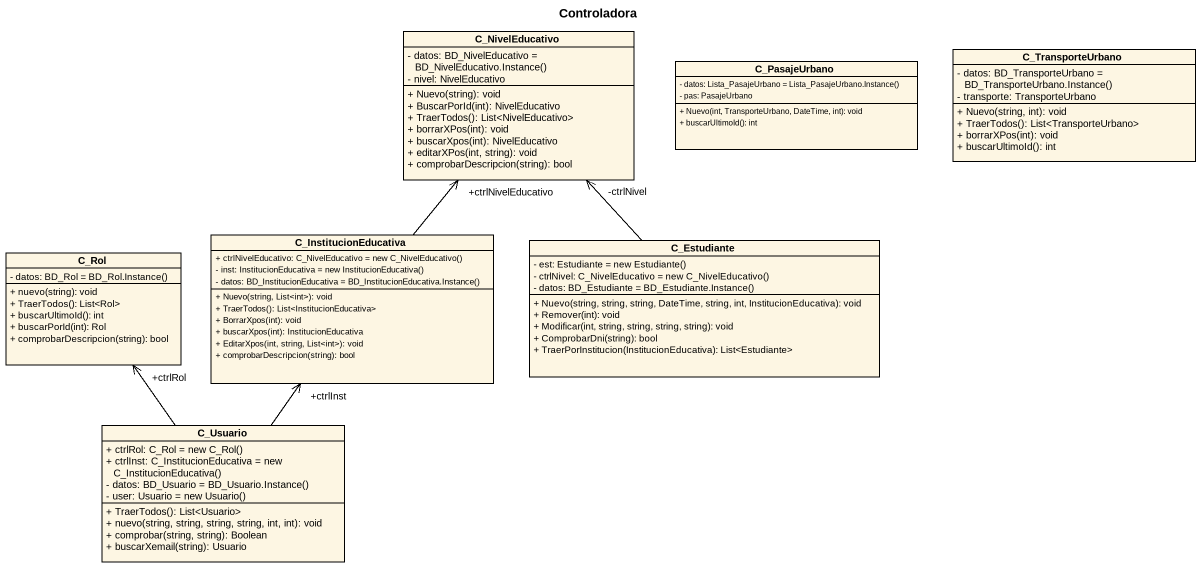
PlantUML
@startuml
title Controladora
hide circle
hide empty members
skinparam classAttributeIconSize 0
class C_NivelEducativo {
  {field} - datos: BD_NivelEducativo = BD_NivelEducativo.Instance()
  - nivel: NivelEducativo
  + Nuevo(string): void
  + BuscarPorId(int): NivelEducativo
  + TraerTodos(): List<NivelEducativo>
  + borrarXPos(int): void
  + buscarXpos(int): NivelEducativo
  + editarXPos(int, string): void
  + comprobarDescripcion(string): bool
}
class C_TransporteUrbano {
  {field} - datos: BD_TransporteUrbano = BD_TransporteUrbano.Instance()
  - transporte: TransporteUrbano
  + Nuevo(string, int): void
  + TraerTodos(): List<TransporteUrbano>
  + borrarXPos(int): void
  + buscarUltimoId(): int
}
class C_PasajeUrbano {
  {field} - datos: Lista_PasajeUrbano = Lista_PasajeUrbano.Instance()
  - pas: PasajeUrbano
  + Nuevo(int, TransporteUrbano, DateTime, int): void
  + buscarUltimoId(): int
}
class C_Rol {
  {field} - datos: BD_Rol = BD_Rol.Instance()
  + nuevo(string): void
  + TraerTodos(): List<Rol>
  + buscarUltimoId(): int
  + buscarPorId(int): Rol
  + comprobarDescripcion(string): bool
}
class C_InstitucionEducativa {
  {field} + ctrlNivelEducativo: C_NivelEducativo = new C_NivelEducativo()
  {field} - inst: InstitucionEducativa = new InstitucionEducativa()
  {field} - datos: BD_InstitucionEducativa = BD_InstitucionEducativa.Instance()
  + Nuevo(string, List<int>): void
  + TraerTodos(): List<InstitucionEducativa>
  + BorrarXpos(int): void
  + buscarXpos(int): InstitucionEducativa
  + EditarXpos(int, string, List<int>): void
  + comprobarDescripcion(string): bool
}
class C_Estudiante {
  {field} - est: Estudiante = new Estudiante()
  {field} - ctrlNivel: C_NivelEducativo = new C_NivelEducativo()
  {field} - datos: BD_Estudiante = BD_Estudiante.Instance()
  + Nuevo(string, string, string, DateTime, string, int, InstitucionEducativa): void
  + Remover(int): void
  + Modificar(int, string, string, string, string): void
  + ComprobarDni(string): bool
  + TraerPorInstitucion(InstitucionEducativa): List<Estudiante>
}
class C_Usuario {
  {field} + ctrlRol: C_Rol = new C_Rol()
  {field} + ctrlInst: C_InstitucionEducativa = new C_InstitucionEducativa()
  {field} - datos: BD_Usuario = BD_Usuario.Instance()
  {field} - user: Usuario = new Usuario()
  + TraerTodos(): List<Usuario>
  + nuevo(string, string, string, string, int, int): void
  + comprobar(string, string): Boolean
  + buscarXemail(string): Usuario
}
C_InstitucionEducativa -up-> "+ctrlNivelEducativo" C_NivelEducativo
C_Estudiante -up-> "-ctrlNivel" C_NivelEducativo
C_Usuario -up-> "+ctrlRol" C_Rol
C_Usuario -up-> "+ctrlInst" C_InstitucionEducativa
@enduml
